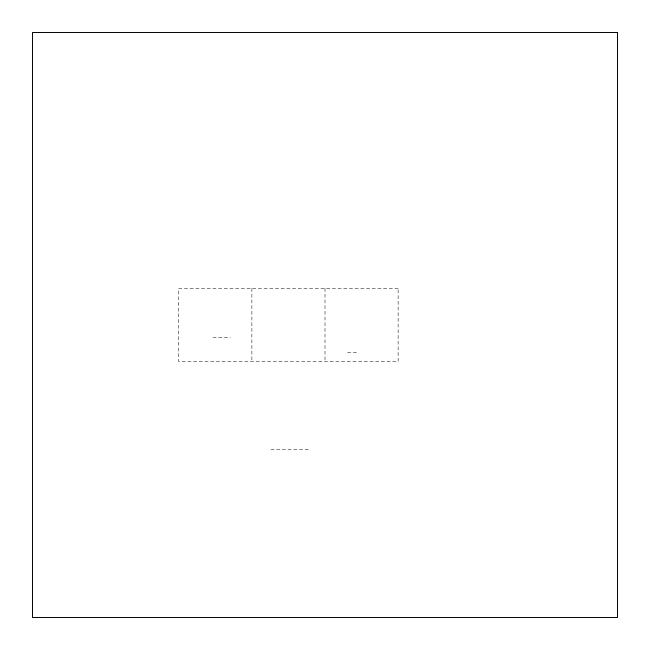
<?xml version="1.0" encoding="UTF-8"?>
<svg xmlns="http://www.w3.org/2000/svg" width="650" height="650" viewBox="0 0 650 650"><rect width="100%" height="100%" fill="white"/><g stroke="black" fill="none" stroke-linecap="round" stroke-linejoin="round"><path stroke-width="0.49" stroke-dasharray="3.25 2.44" d="M212.94 337.74L230.319 337.74M347.547 352.625L358.166 352.625M270.92 449.743L309.839 449.743M325 288.438L325 361.562M251.875 288.438L251.875 361.562M398.125 288.438L178.75 288.438L178.75 361.562L398.125 361.562L398.125 288.438"/><path stroke-width="0.97" d="M617.5 32.5L32.5 32.5L32.5 617.5L617.5 617.5L617.5 32.5"/></g></svg>
